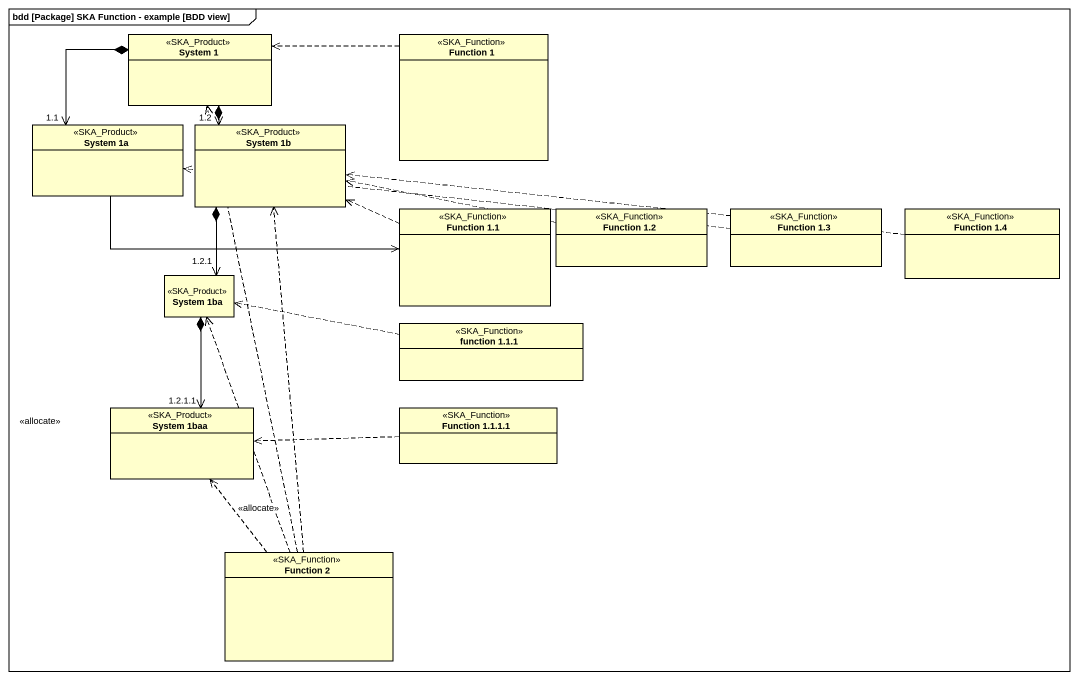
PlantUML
@startuml
mainframe bdd [Package] SKA Function - example [BDD view]
hide circle
hide empty members
class "System 1" as System_1 <<SKA_Product>>
class "Function 1" as Function_1 <<SKA_Function>>
class "System 1a" as System_1a <<SKA_Product>>
class "System 1b" as System_1b <<SKA_Product>>
class "Function 1.1" as Function_1_1 <<SKA_Function>>
class "Function 1.2" as Function_1_2 <<SKA_Function>>
class "Function 1.3" as Function_1_3 <<SKA_Function>>
class "Function 1.4" as Function_1_4 <<SKA_Function>>
class "System 1ba" as System_1ba <<SKA_Product>>
class "function 1.1.1" as function_1_1_1 <<SKA_Function>>
class "System 1baa" as System_1baa <<SKA_Product>>
class "Function 1.1.1.1" as Function_1_1_1_1 <<SKA_Function>>
class "Function 2" as Function_2 <<SKA_Function>>
System_1 *--> "1.1" System_1a
System_1 *--> "1.2" System_1b
Function_1 .left.> System_1
System_1a -right-> Function_1_1
System_1b *--> "1.2.1" System_1ba
Function_1_1 .left.> System_1b
Function_1_2 .left.> System_1b
Function_1_3 .left.> System_1a
Function_1_4 .left.> System_1b
System_1ba *--> "1.2.1.1" System_1baa
function_1_1_1 .left.> System_1ba
Function_1_1_1_1 .left.> System_1baa
Function_2 .up.> System_1
Function_2 .up.> System_1b
Function_2 .up.> System_1ba : <<allocate>>
Function_2 .up.> System_1baa : <<allocate>>
@enduml
